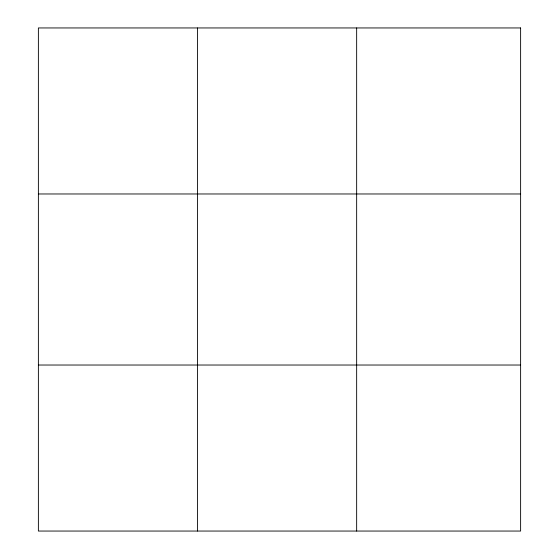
<?xml version="1.0" encoding="UTF-8"?>
<svg xmlns="http://www.w3.org/2000/svg" width="559" height="559" viewBox="0 0 559 559"><rect width="100%" height="100%" fill="white"/><g stroke="black" fill="none" stroke-linecap="round" stroke-linejoin="round"><path stroke-width="0.84" d="M197.523 27.95L197.523 531.05M356.656 27.95L356.656 531.05M38.382 193.973L520.618 193.973M38.382 365.027L520.618 365.027M520.618 27.95L520.618 531.05L38.382 531.05L38.382 27.95L520.618 27.95"/></g></svg>
